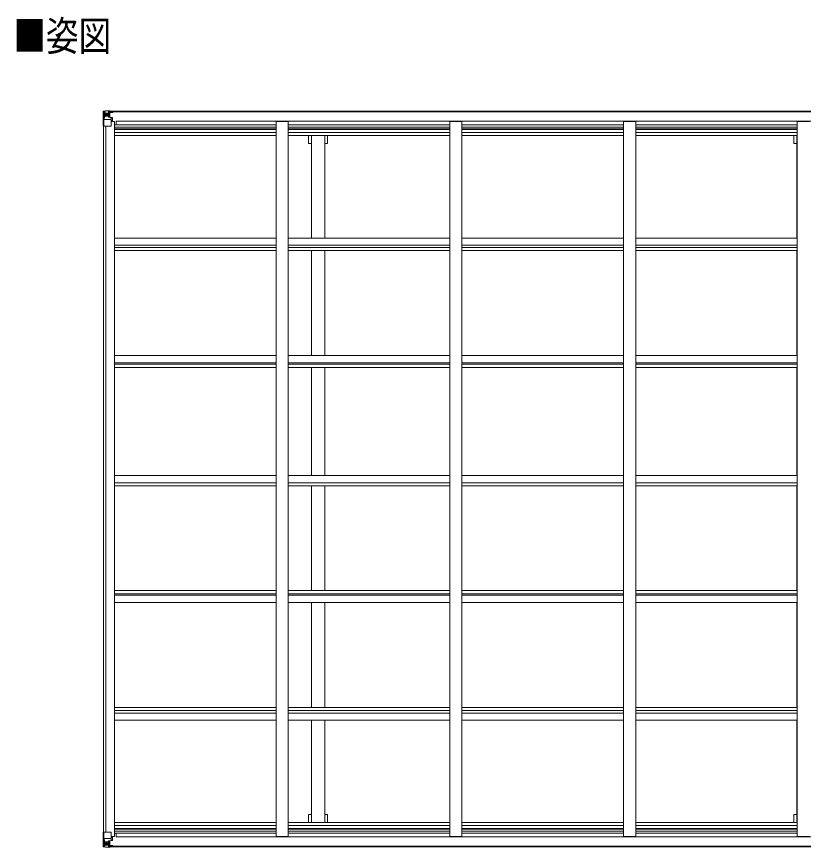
# Model space of a CAD drawing. Units: millimetres, scale not verified. Extents: x -10512 to 10512, y -7425 to 7425.
# Drawn here: x -3887 to -645, y -1521 to 1903 of the extents above; entities that cross this region are included whole.
import ezdxf
from ezdxf.enums import TextEntityAlignment as Align

# ---------------------------------------------------------------- set-up
doc = ezdxf.new("R2010")
doc.units = ezdxf.units.MM
doc.header["$LTSCALE"] = 30
doc.layers.add('0-2_USER1', color=92, linetype='Continuous')
doc.layers.add('0-4_YKK_13', color=120, linetype='Continuous', lineweight=18)
doc.layers.add('0-5_YKK_A1', color=120, linetype='Continuous', lineweight=18)
doc.styles.add('ＭＳ ゴシック', font='')
doc.styles.get('ＭＳ ゴシック').set_extended_font_data('MS Gothic')

msp = doc.modelspace()

# ---------------------------------------------------------------- linework, layer by layer
at = {"layer": '0-4_YKK_13'}
for p, q in [((-3530.71, 1512.91), (-3530.71, 1512.87)), ((-3529.77, 1513.91), (-3529.77, 1513.91)), ((-3529.77, 1513.87), (-3529.77, 1513.9)), ((-3520.8, 1514.29), (-3528.73, 1513.82)), ((-3527.87, 1512.85), (-3527.87, 1512.78)), ((-3527.87, 1452.2), (-3527.87, 1512.78)), ((-3523.9, 1509.41), (-3526.63, 1513.07)), ((-3508.71, 1515.08), (-3520.71, 1514.3)), ((-3502.21, 1515.6), (-3508.71, 1515.2)), ((-3508.71, 1489.1), (-3508.71, 1515.2)), ((-3508.71, 1514.31), (-3502.21, 1514.71)), ((-3507.21, 1509.49), (-3508.71, 1509.49)), ((-3502.21, 1513.79), (-3507.21, 1513.7)), ((-3506.71, 1509.13), (-3507.21, 1509.13)), ((-3507.1, 1507.83), (-3503.21, 1507.83)), ((-3506.72, 1508.04), (-3506.72, 1508.2)), ((-3506.72, 1508.2), (-3506.71, 1508.2)), ((-3506.71, 1510.16), (-3506.71, 1508.2)), ((-3498.71, 1510.16), (-3506.71, 1510.16)), ((-3498.71, 1510.13), (-3506.71, 1510.13)), ((-3496.71, 1508.29), (-3506.71, 1508.2)), ((-3503.21, 1488.1), (-3503.21, 1508.06)), ((-3502.21, 1514.71), (-3502.21, 1515.6)), ((-3502.21, 1514.2), (-3502.21, 1514.71)), ((-3502.21, 1514.2), (-3502.21, 1513.79)), ((-3502.21, 1513.79), (-3502.21, 1512.97)), ((-3497.21, 1513.4), (-3497.21, 1512.97)), ((-3496.91, 1513.4), (-3497.21, 1513.4)), ((-3496.91, 1513.4), (-3495.22, 1512.97)), ((-3496.71, 1509.9), (-3491.71, 1509.9)), ((-3496.71, 1508.29), (-3496.71, 1509.9)), ((-3491.71, 1510.9), (-3491.71, 1509.9)), ((-3491.71, 1509.9), (-3490.71, 1509.9)), ((-3490.71, 1509.9), (-3490.71, 1510.9)), ((-3490.71, 1509.9), (-3490.71, 1508.33)), ((-3490.71, 1508.22), (-3490.71, 1508.33)), ((-3527.32, 1479.08), (-3523.18, 1491.16)), ((-3527.32, 1479.08), (-3520.71, 1478.87)), ((-3523.04, 1505.9), (-3520.71, 1505.96)), ((-3523.04, 1492.43), (-3523.04, 1505.9)), ((-3520.71, 1492.4), (-3523.04, 1492.43)), ((-3520.71, 1505.96), (-3508.71, 1505.96)), ((-3520.71, 1492.4), (-3508.71, 1492.4)), ((-3520.71, 1492.4), (-3520.71, 1492.4)), ((-3520.71, 1478.87), (-3496.71, 1478.87)), ((-3515.23, 1498.76), (-3515.23, 1497.8)), ((-3509.71, 1505.96), (-3508.71, 1505.96)), ((-3507.21, 1505.96), (-3508.71, 1505.96)), ((-3507.21, 1492.4), (-3508.71, 1492.4)), ((-3507.89, 1488.84), (-3497.54, 1487.19)), ((-3507.89, 1488.21), (-3507.89, 1488.84)), ((-3497.54, 1486.55), (-3507.89, 1488.21)), ((-3503.21, 1504.2), (-3507.21, 1504.2)), ((-3503.21, 1495.99), (-3507.21, 1495.99)), ((-3497.54, 1487.19), (-3497.54, 1486.55)), ((-3497.26, 1487.11), (-3493.21, 1487.08)), ((-3496.71, 1453.2), (-3496.71, 1486.3)), ((-3492.21, 1475.2), (-3496.71, 1475.2)), ((-3492.21, 1487.07), (-3493.21, 1487.08)), ((-3493.21, 1485.34), (-3492.21, 1485.35)), ((-3492.21, 1471.04), (-3492.21, 1487.07)), ((-3527.87, 1452.2), (-3497.71, 1452.2)), ((-3527.87, -1457.64), (-3497.71, -1457.64)), ((-3527.87, -1457.64), (-3527.87, -1518.23)), ((-3496.71, -1458.64), (-3496.71, -1491.74)), ((-3527.32, -1484.52), (-3520.71, -1484.31)), ((-3527.32, -1484.52), (-3523.18, -1496.61)), ((-3520.71, -1497.84), (-3523.04, -1497.87)), ((-3523.04, -1497.87), (-3523.04, -1511.35)), ((-3520.71, -1484.31), (-3496.71, -1484.31)), ((-3520.71, -1497.84), (-3508.71, -1497.84)), ((-3520.71, -1497.84), (-3520.71, -1497.84)), ((-3515.23, -1504.2), (-3515.23, -1503.24)), ((-3508.71, -1494.55), (-3508.71, -1520.64)), ((-3507.21, -1497.84), (-3508.71, -1497.84)), ((-3497.54, -1492), (-3507.89, -1493.65)), ((-3507.89, -1494.29), (-3497.54, -1492.63)), ((-3507.89, -1493.65), (-3507.89, -1494.29)), ((-3503.21, -1501.44), (-3507.21, -1501.44)), ((-3503.21, -1493.54), (-3503.21, -1513.51)), ((-3497.54, -1492.63), (-3497.54, -1492)), ((-3497.26, -1492.56), (-3493.21, -1492.52)), ((-3492.21, -1480.64), (-3496.71, -1480.64)), ((-3493.21, -1490.79), (-3492.21, -1490.79)), ((-3492.21, -1492.51), (-3493.21, -1492.52)), ((-3492.21, -1476.04), (-3492.21, -1492.51)), ((-3530.71, -1518.35), (-3530.71, -1518.31)), ((-3529.77, -1519.31), (-3529.77, -1519.35)), ((-3529.77, -1519.36), (-3529.77, -1519.36)), ((-3520.8, -1519.74), (-3528.73, -1519.27)), ((-3527.87, -1518.3), (-3527.87, -1518.23)), ((-3523.9, -1514.85), (-3526.63, -1518.52)), ((-3523.04, -1511.35), (-3520.71, -1511.4)), ((-3520.71, -1511.4), (-3508.71, -1511.4)), ((-3508.71, -1520.53), (-3520.71, -1519.75)), ((-3509.71, -1511.4), (-3508.71, -1511.4)), ((-3507.21, -1511.4), (-3508.71, -1511.4)), ((-3507.21, -1514.94), (-3508.71, -1514.94)), ((-3508.71, -1519.76), (-3502.21, -1520.16)), ((-3502.21, -1521.04), (-3508.71, -1520.64)), ((-3503.21, -1509.65), (-3507.21, -1509.65)), ((-3506.71, -1514.58), (-3507.21, -1514.58)), ((-3502.21, -1519.23), (-3507.21, -1519.14)), ((-3507.1, -1513.28), (-3503.21, -1513.28)), ((-3506.72, -1513.48), (-3506.72, -1513.65)), ((-3506.72, -1513.65), (-3506.71, -1513.65)), ((-3496.71, -1513.73), (-3506.71, -1513.65)), ((-3506.71, -1515.6), (-3506.71, -1513.65)), ((-3498.71, -1515.58), (-3506.71, -1515.58)), ((-3498.71, -1515.6), (-3506.71, -1515.6)), ((-3502.21, -1519.23), (-3502.21, -1518.41)), ((-3502.21, -1519.64), (-3502.21, -1519.23)), ((-3502.21, -1519.64), (-3502.21, -1520.16)), ((-3502.21, -1520.16), (-3502.21, -1521.04)), ((-3497.21, -1518.84), (-3497.21, -1518.41)), ((-3496.91, -1518.84), (-3497.21, -1518.84)), ((-3496.91, -1518.84), (-3495.22, -1518.41)), ((-3496.71, -1513.73), (-3496.71, -1515.34)), ((-3496.71, -1515.34), (-3491.71, -1515.34)), ((-3491.71, -1516.35), (-3491.71, -1515.34)), ((-3491.71, -1515.34), (-3490.71, -1515.34)), ((-3490.71, -1513.66), (-3490.71, -1513.78)), ((-3490.71, -1515.34), (-3490.71, -1513.78)), ((-3490.71, -1515.34), (-3490.71, -1516.35))]:
    msp.add_line(p, q, dxfattribs=at)
for points in [[(-3530.71, 1512.87), (-3530.71, 1452.2), (-3527.87, 1452.2)], [(-3529.77, 1513.91), (-3520.71, 1514.46), (-3508.71, 1515.2)], [(-3502.21, 1514.2), (-3507.21, 1514.2), (-3507.21, 1488.73)], [(-3491.71, 1508.17), (-3506.71, 1508.04), (-3506.72, 1508.04)], [(-3506.71, 1509.13), (-3498.71, 1509.13), (-3498.71, 1510.9)], [(-3496.71, 1508.29), (-3496.71, 1508.28), (-3490.71, 1508.33)], [(-3517.15, 1499.72), (-3518.11, 1499.72), (-3518.11, 1500.68), (-3517.15, 1500.68)], [(-3516.19, 1501.64), (-3516.19, 1502.6), (-3515.23, 1502.6), (-3515.23, 1501.64)], [(-3515.23, 1497.8), (-3516.19, 1497.8), (-3516.19, 1498.76)], [(-3514.27, 1500.68), (-3513.31, 1500.68), (-3513.31, 1499.72), (-3514.27, 1499.72)], [(-3493.21, 1487.08), (-3493.21, 1485.34), (-3496.71, 1485.32)], [(-3530.71, -1518.31), (-3530.71, -1457.64), (-3527.87, -1457.64)], [(-3517.15, -1505.16), (-3518.11, -1505.16), (-3518.11, -1506.12), (-3517.15, -1506.12)], [(-3515.23, -1503.24), (-3516.19, -1503.24), (-3516.19, -1504.2)], [(-3514.27, -1506.12), (-3513.31, -1506.12), (-3513.31, -1505.16), (-3514.27, -1505.16)], [(-3502.21, -1519.64), (-3507.21, -1519.64), (-3507.21, -1494.18)], [(-3493.21, -1492.52), (-3493.21, -1490.79), (-3496.71, -1490.77)], [(-3529.77, -1519.36), (-3520.71, -1519.91), (-3508.71, -1520.64)], [(-3516.19, -1507.08), (-3516.19, -1508.04), (-3515.23, -1508.04), (-3515.23, -1507.08)], [(-3491.71, -1513.61), (-3506.71, -1513.48), (-3506.72, -1513.48)], [(-3506.71, -1514.58), (-3498.71, -1514.58), (-3498.71, -1516.35)], [(-3496.71, -1513.73), (-3496.71, -1513.72), (-3490.71, -1513.78)]]:
    msp.add_lwpolyline(points, dxfattribs=at)
for centre in [(-3515.71, 1500.2), (-3515.71, -1505.64)]:
    msp.add_circle(centre, 5.3, dxfattribs=at)
for centre, radius, start, end in [((-3529.71, 1512.91), 0.999, 93.4424, 179.95083), ((-3529.71, 1512.91), 1, 93.50017, 180.00079), ((-3529.71, 1512.87), 0.999, 93.4424, 179.95083), ((-3528.56, 1526.52), 12.7, 269.24466, 275.10311), ((-3526.59, 1512.91), 1.28, 131.17831, 182.45895), ((-3506.71, 1510.66), 0.5, 179.99802, 269.99691), ((-3506.71, 1510.63), 0.5, 180.00109, 270.00109), ((-3506.71, 1507.7), 0.5, 90.52895, 180.04464), ((-3506.7, 1507.53), 0.513, 91.88028, 181.04707), ((-3491.57, 1515.86), 7.69, 268.96999, 276.43426), ((-3517.15, 1501.64), 0.96, 270, 0), ((-3517.15, 1498.76), 0.96, 0, 90), ((-3514.27, 1501.64), 0.96, 180, 270), ((-3514.27, 1498.76), 0.96, 90, 180), ((-3507.78, 1489.77), 0.937, 182.32209, 263.26766), ((-3507.78, 1489.14), 0.937, 182.32209, 263.26766), ((-3497.65, 1486.26), 0.937, 2.32209, 83.26766), ((-3497.65, 1485.62), 0.937, 2.32209, 83.26766), ((-3497.71, 1453.2), 1, 270, 0), ((-3497.71, -1458.64), 1, 0, 90), ((-3517.15, -1504.2), 0.96, 270, 0), ((-3517.15, -1507.08), 0.96, 0, 90), ((-3514.27, -1504.2), 0.96, 180, 270), ((-3514.27, -1507.08), 0.96, 90, 180), ((-3507.78, -1494.58), 0.937, 96.73234, 177.67791), ((-3507.78, -1495.22), 0.937, 96.73234, 177.67791), ((-3497.65, -1491.07), 0.937, 276.73234, 357.67791), ((-3497.65, -1491.7), 0.937, 276.73234, 357.67791), ((-3529.71, -1518.31), 0.999, 180.04917, 266.5576), ((-3529.71, -1518.35), 0.999, 180.04917, 266.5576), ((-3529.71, -1518.36), 1, 179.99921, 266.49983), ((-3528.56, -1531.96), 12.7, 84.89689, 90.75534), ((-3526.59, -1518.35), 1.28, 177.54105, 228.82169), ((-3506.7, -1512.97), 0.513, 178.95293, 268.11972), ((-3506.71, -1513.15), 0.5, 179.95536, 269.47105), ((-3506.71, -1516.08), 0.5, 89.99891, 179.99891), ((-3506.71, -1516.1), 0.5, 90.00309, 180.00198), ((-3491.57, -1521.3), 7.69, 83.56574, 91.03001)]:
    msp.add_arc(centre, radius, start, end, dxfattribs=at)
for centre, major_axis, ratio, start_param, end_param in [((-3328.77, 1526.22), (201, 12.36), 0.060933, 3.1373463, 3.1378449), ((-3527.77, 1513.99), (2, 0.12), 0.060933, 3.1378449, 4.2119296), ((-3527.58, 1510.89), (-0.02, 3), 0.466854, 5.5234897, 6.1575023), ((-3525.91, 1505.82), (0.03, 5), 0.573921, 4.7320603, 5.5159136), ((-3526.6, 1481.43), (0.85, 2.32), 0.403757, 2.3087461, 3.2744049), ((-3524.45, 1492.45), (0, 3), 0.468246, 4.2703918, 4.7058971), ((-3602.46, 1505.96), (81.75, 0), 0.061163, 0, 0.0007725), ((-3526.6, -1486.87), (0.85, -2.32), 0.403757, 3.0087805, 3.9744392), ((-3524.45, -1497.9), (0, -3), 0.468246, 1.5772882, 2.0127935), ((-3527.77, -1519.43), (2, -0.12), 0.060933, 2.0712557, 3.1453404), ((-3328.77, -1531.67), (201, -12.36), 0.060933, 3.1453404, 3.145839), ((-3527.58, -1516.34), (-0.02, -3), 0.466854, 0.125683, 0.7596956), ((-3525.91, -1511.26), (0.03, -5), 0.573921, 0.7672717, 1.551125), ((-3602.46, -1511.4), (81.75, 0), 0.061163, 6.2824128, 6.2831853)]:
    msp.add_ellipse(centre, major_axis=major_axis, ratio=ratio, start_param=start_param, end_param=end_param, dxfattribs=at)
at = {"layer": '0-5_YKK_A1'}
for p, q in [((-3507.21, 1512.97), (2217.79, 1512.97)), ((-3507.21, 1510.9), (2217.79, 1510.9)), ((-3476.21, 1472.7), (2186.79, 1472.7)), ((-3476.21, 1457.63), (-3476.21, 1472.7)), ((-3528.71, -1457.64), (-3528.71, 1452.2)), ((-3519.01, -1457.64), (-3519.01, 1452.2)), ((-3496.71, 1471.04), (-3483.71, 1471.04)), ((-3483.71, -1476.04), (-3483.71, 1471.04)), ((-3483.71, 1457.63), (-2817.71, 1457.63)), ((-3483.71, 1448.26), (-2817.71, 1448.26)), ((-3483.71, 1441.19), (-2817.71, 1441.19)), ((-2817.71, -1476.04), (-2817.71, 1471.04)), ((-2817.71, 1471.04), (-2767.71, 1471.04)), ((-2767.71, -1476.04), (-2767.71, 1471.04)), ((-2767.71, 1457.63), (-2101.71, 1457.63)), ((-2767.71, 1448.26), (-2101.71, 1448.26)), ((-2767.71, 1441.19), (-2101.71, 1441.19)), ((-2101.71, -1476.04), (-2101.71, 1471.04)), ((-2101.71, 1471.04), (-2051.71, 1471.04)), ((-2051.71, -1476.04), (-2051.71, 1471.04)), ((-2051.71, 1457.63), (-1385.71, 1457.63)), ((-2051.71, 1448.26), (-1385.71, 1448.26)), ((-2051.71, 1441.19), (-1385.71, 1441.19)), ((-1385.71, -1476.04), (-1385.71, 1471.04)), ((-1385.71, 1471.04), (-1335.71, 1471.04)), ((-1335.71, -1476.04), (-1335.71, 1471.04)), ((-1335.71, 1457.63), (-669.71, 1457.63)), ((-1335.71, 1448.26), (-669.71, 1448.26)), ((-1335.71, 1441.19), (-669.71, 1441.19)), ((-669.71, -1476.04), (-669.71, 1471.04)), ((-669.71, 1471.04), (-619.71, 1471.04)), ((-3483.71, 1437.4), (-2817.71, 1437.4)), ((-3483.71, 1426.06), (-2817.71, 1426.06)), ((-3483.71, 1413.24), (-2817.71, 1413.24)), ((-2767.71, 1437.4), (-2101.71, 1437.4)), ((-2767.71, 1426.06), (-2101.71, 1426.06)), ((-2767.71, 1413.24), (-2101.71, 1413.24)), ((-2672.22, 1413.24), (-2672.22, 990.73)), ((-2617.22, 1413.24), (-2617.22, 990.73)), ((-2605.22, 1379.85), (-2605.22, 1413.24)), ((-2051.71, 1437.4), (-1385.71, 1437.4)), ((-2051.71, 1426.06), (-1385.71, 1426.06)), ((-2051.71, 1413.24), (-1385.71, 1413.24)), ((-1335.71, 1437.4), (-669.71, 1437.4)), ((-1335.71, 1426.06), (-669.71, 1426.06)), ((-1335.71, 1413.24), (-669.71, 1413.24)), ((-672.22, 1413.24), (-672.22, 990.73)), ((-2605.22, 1379.85), (-2617.22, 1379.85)), ((-3483.71, 990.73), (-2817.71, 990.73)), ((-3483.71, 961.76), (-2817.71, 961.76)), ((-2767.71, 990.73), (-2101.71, 990.73)), ((-2767.71, 961.76), (-2101.71, 961.76)), ((-2051.71, 990.73), (-1385.71, 990.73)), ((-2051.71, 961.76), (-1385.71, 961.76)), ((-1335.71, 990.73), (-669.71, 990.73)), ((-1335.71, 961.76), (-669.71, 961.76)), ((-3483.71, 951.61), (-2817.71, 951.61)), ((-3483.71, 938.77), (-2817.71, 938.77)), ((-2767.71, 951.61), (-2101.71, 951.61)), ((-2767.71, 938.77), (-2101.71, 938.77)), ((-2672.22, 938.77), (-2672.22, 505.87)), ((-2617.22, 938.77), (-2617.22, 505.87)), ((-2051.71, 951.61), (-1385.71, 951.61)), ((-2051.71, 938.77), (-1385.71, 938.77)), ((-1335.71, 951.61), (-669.71, 951.61)), ((-1335.71, 938.77), (-669.71, 938.77)), ((-672.22, 938.77), (-672.22, 505.87)), ((-3483.71, 505.87), (-2817.71, 505.87)), ((-2767.71, 505.87), (-2101.71, 505.87)), ((-2051.71, 505.87), (-1385.71, 505.87)), ((-1335.71, 505.87), (-669.71, 505.87)), ((-3483.71, 476.3), (-2817.71, 476.3)), ((-3483.71, 470.19), (-2817.71, 470.19)), ((-3483.71, 457.2), (-2817.71, 457.2)), ((-2767.71, 476.3), (-2101.71, 476.3)), ((-2767.71, 470.19), (-2101.71, 470.19)), ((-2767.71, 457.2), (-2101.71, 457.2)), ((-2672.22, 457.2), (-2672.22, 12.28)), ((-2617.22, 457.2), (-2617.22, 12.28)), ((-2051.71, 476.3), (-1385.71, 476.3)), ((-2051.71, 470.19), (-1385.71, 470.19)), ((-2051.71, 457.2), (-1385.71, 457.2)), ((-1335.71, 476.3), (-669.71, 476.3)), ((-1335.71, 470.19), (-669.71, 470.19)), ((-1335.71, 457.2), (-669.71, 457.2)), ((-672.22, 457.2), (-672.22, 12.28)), ((-3483.71, 12.28), (-2817.71, 12.28)), ((-2767.71, 12.28), (-2101.71, 12.28)), ((-2051.71, 12.28), (-1385.71, 12.28)), ((-1335.71, 12.28), (-669.71, 12.28)), ((-3483.71, -17.72), (-2817.71, -17.72)), ((-3483.71, -30.72), (-2817.71, -30.72)), ((-2767.71, -17.72), (-2101.71, -17.72)), ((-2767.71, -30.72), (-2101.71, -30.72)), ((-2672.22, -30.72), (-2672.22, -462.65)), ((-2617.22, -30.72), (-2617.22, -462.65)), ((-2051.71, -17.72), (-1385.71, -17.72)), ((-2051.71, -30.72), (-1385.71, -30.72)), ((-1335.71, -17.72), (-669.71, -17.72)), ((-1335.71, -30.72), (-669.71, -30.72)), ((-672.22, -30.72), (-672.22, -462.65)), ((-3483.71, -462.65), (-2817.71, -462.65)), ((-3483.71, -475.64), (-2817.71, -475.64)), ((-2767.71, -462.65), (-2101.71, -462.65)), ((-2767.71, -475.64), (-2101.71, -475.64)), ((-2051.71, -462.65), (-1385.71, -462.65)), ((-2051.71, -475.64), (-1385.71, -475.64)), ((-1335.71, -462.65), (-669.71, -462.65)), ((-1335.71, -475.64), (-669.71, -475.64)), ((-3483.71, -481.75), (-2817.71, -481.75)), ((-3483.71, -511.32), (-2817.71, -511.32)), ((-2767.71, -481.75), (-2101.71, -481.75)), ((-2767.71, -511.32), (-2101.71, -511.32)), ((-2672.22, -944.22), (-2672.22, -511.32)), ((-2617.22, -944.22), (-2617.22, -511.32)), ((-2051.71, -481.75), (-1385.71, -481.75)), ((-2051.71, -511.32), (-1385.71, -511.32)), ((-1335.71, -481.75), (-669.71, -481.75)), ((-1335.71, -511.32), (-669.71, -511.32)), ((-672.22, -944.22), (-672.22, -511.32)), ((-3483.71, -944.22), (-2817.71, -944.22)), ((-3483.71, -957.06), (-2817.71, -957.06)), ((-2767.71, -944.22), (-2101.71, -944.22)), ((-2767.71, -957.06), (-2101.71, -957.06)), ((-2051.71, -944.22), (-1385.71, -944.22)), ((-2051.71, -957.06), (-1385.71, -957.06)), ((-1335.71, -944.22), (-669.71, -944.22)), ((-1335.71, -957.06), (-669.71, -957.06)), ((-3483.71, -967.21), (-2817.71, -967.21)), ((-2767.71, -967.21), (-2101.71, -967.21)), ((-2051.71, -967.21), (-1385.71, -967.21)), ((-1335.71, -967.21), (-669.71, -967.21)), ((-3483.71, -996.18), (-2817.71, -996.18)), ((-2767.71, -996.18), (-2101.71, -996.18)), ((-2672.22, -1418.68), (-2672.22, -996.18)), ((-2617.22, -1418.68), (-2617.22, -996.18)), ((-2051.71, -996.18), (-1385.71, -996.18)), ((-1335.71, -996.18), (-669.71, -996.18)), ((-672.22, -1418.68), (-672.22, -996.18)), ((-2605.22, -1384.85), (-2617.22, -1384.85)), ((-2605.22, -1384.85), (-2605.22, -1418.68)), ((-3483.71, -1418.68), (-2817.71, -1418.68)), ((-3483.71, -1431.51), (-2817.71, -1431.51)), ((-2767.71, -1418.68), (-2101.71, -1418.68)), ((-2767.71, -1431.51), (-2101.71, -1431.51)), ((-2051.71, -1418.68), (-1385.71, -1418.68)), ((-2051.71, -1431.51), (-1385.71, -1431.51)), ((-1335.71, -1418.68), (-669.71, -1418.68)), ((-1335.71, -1431.51), (-669.71, -1431.51)), ((-3483.71, -1442.85), (-2817.71, -1442.85)), ((-3483.71, -1446.63), (-2817.71, -1446.63)), ((-3483.71, -1453.71), (-2817.71, -1453.71)), ((-3483.71, -1463.07), (-2817.71, -1463.07)), ((-3476.21, -1463.07), (-3476.21, -1478.15)), ((-2767.71, -1442.85), (-2101.71, -1442.85)), ((-2767.71, -1446.63), (-2101.71, -1446.63)), ((-2767.71, -1453.71), (-2101.71, -1453.71)), ((-2767.71, -1463.07), (-2101.71, -1463.07)), ((-2051.71, -1442.85), (-1385.71, -1442.85)), ((-2051.71, -1446.63), (-1385.71, -1446.63)), ((-2051.71, -1453.71), (-1385.71, -1453.71)), ((-2051.71, -1463.07), (-1385.71, -1463.07)), ((-1335.71, -1442.85), (-669.71, -1442.85)), ((-1335.71, -1446.63), (-669.71, -1446.63)), ((-1335.71, -1453.71), (-669.71, -1453.71)), ((-1335.71, -1463.07), (-669.71, -1463.07)), ((-3496.71, -1476.04), (-3483.71, -1476.04)), ((-3476.21, -1478.15), (2186.79, -1478.15)), ((-2817.71, -1476.04), (-2767.71, -1476.04)), ((-2101.71, -1476.04), (-2051.71, -1476.04)), ((-1385.71, -1476.04), (-1335.71, -1476.04)), ((-669.71, -1476.04), (-619.71, -1476.04)), ((-3507.21, -1516.35), (2217.79, -1516.35)), ((-3507.21, -1518.41), (2217.79, -1518.41))]:
    msp.add_line(p, q, dxfattribs=at)
for points in [[(-2672.22, 1379.85), (-2684.22, 1379.85), (-2684.22, 1413.24)], [(-672.22, 1379.85), (-684.22, 1379.85), (-684.22, 1413.24)], [(-2672.22, -1384.85), (-2684.22, -1384.85), (-2684.22, -1418.68)], [(-672.22, -1384.85), (-684.22, -1384.85), (-684.22, -1418.68)]]:
    msp.add_lwpolyline(points, dxfattribs=at)

# ---------------------------------------------------------------- texts
at = {"layer": '0-2_USER1', "style": 'ＭＳ ゴシック', "width": 0.8}
msp.add_text('■姿図', height=123.2, dxfattribs=at).set_placement((-3900.24, 1725.23), align=Align.BOTTOM_LEFT)

doc.saveas('drawing.dxf')
